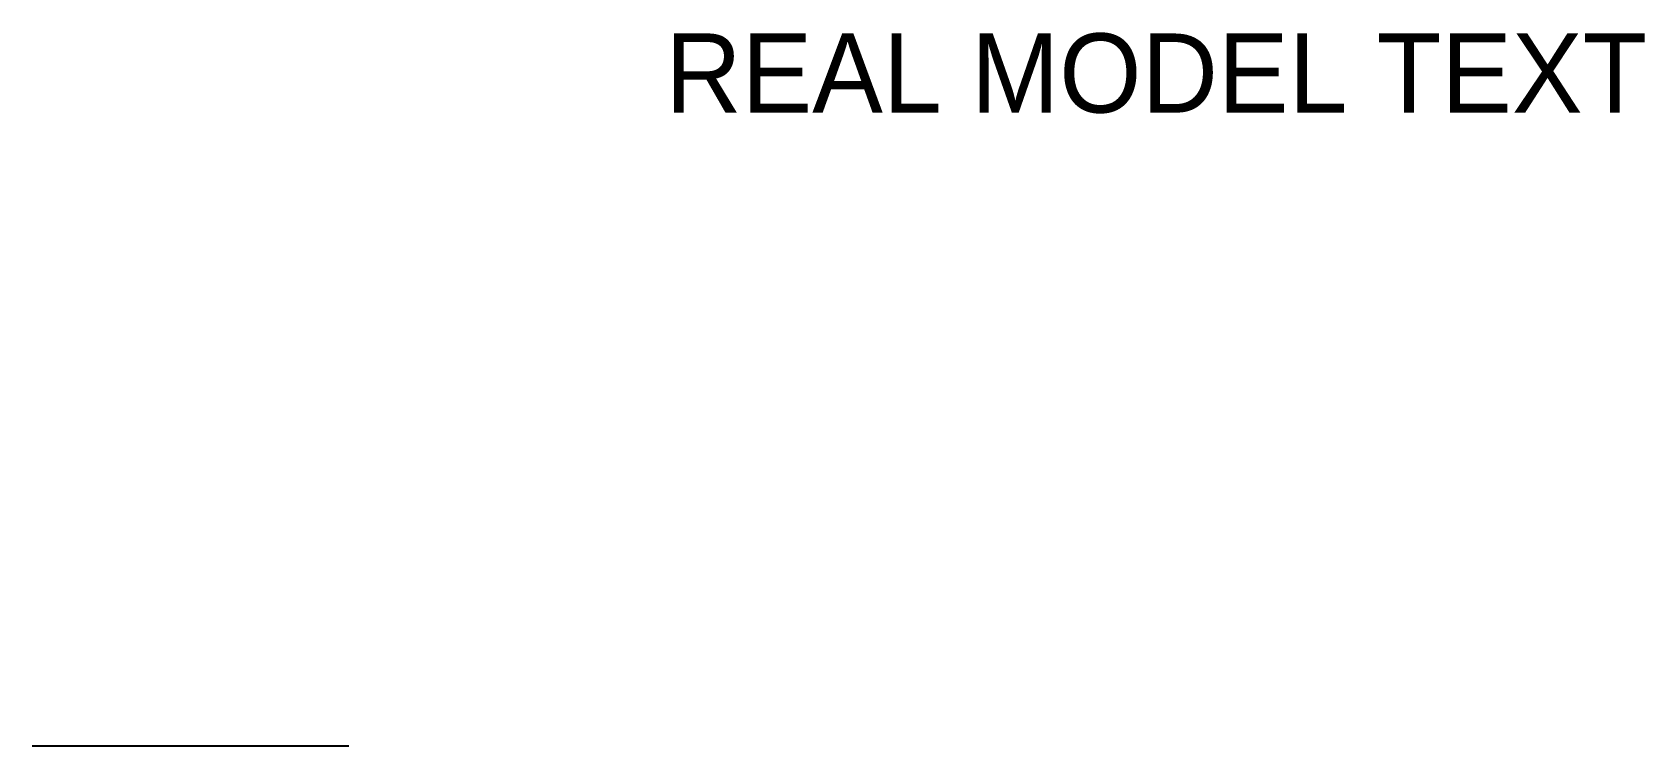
# Model space of a CAD drawing. Header units: millimetres. Extents: x 0 to 50.9, y 0 to 22.5.
import ezdxf

# ---------------------------------------------------------------- set-up
doc = ezdxf.new("R2010")
doc.units = ezdxf.units.MM

msp = doc.modelspace()

# ---------------------------------------------------------------- linework, layer by layer
msp.add_line((0, 0), (10, 0))

# ---------------------------------------------------------------- texts
msp.add_text('REAL MODEL TEXT', height=2.5).set_placement((20, 20))

doc.saveas('drawing.dxf')
